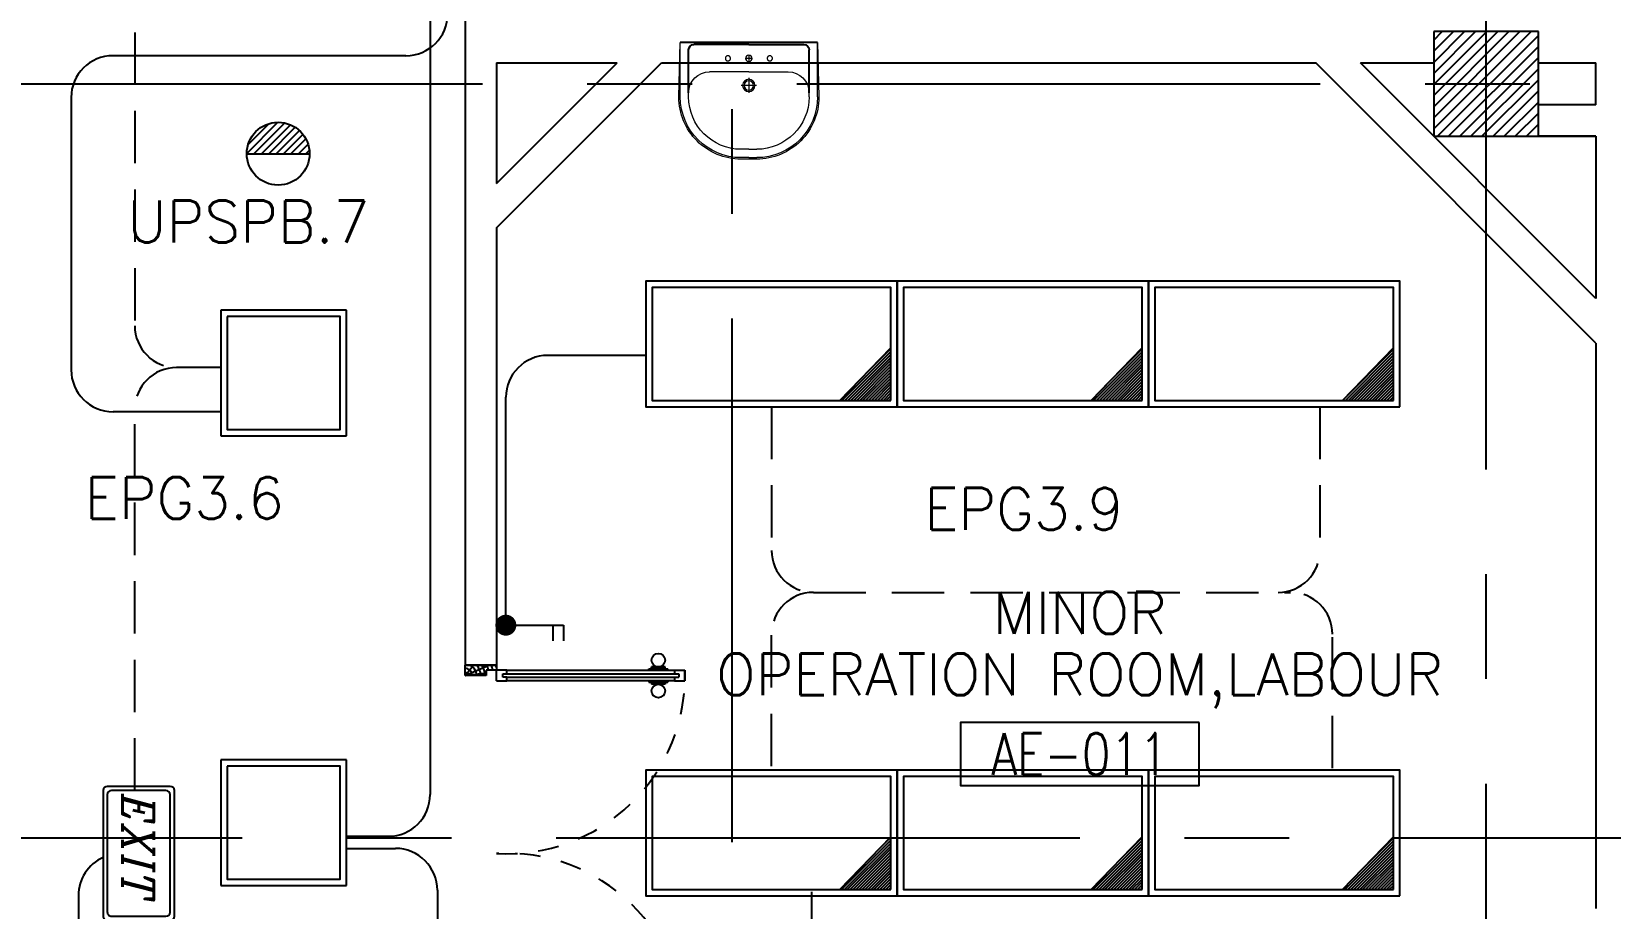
# Model space of a CAD drawing. Extents: x -10 to 91, y -4 to 87.
# Drawn here: x 63.04 to 70.58, y 62.17 to 66.36 of the extents above; entities that cross this region are included whole.
import ezdxf
from ezdxf.enums import TextEntityAlignment as Align

# ---------------------------------------------------------------- set-up
doc = ezdxf.new("R2010")
doc.units = 0
doc.header["$MEASUREMENT"] = 0
for name, pattern in [('CENTERX2', [4, 2.5, -0.5, 0.5, -0.5]), ('DASHED', [0.75, 0.5, -0.25]), ('HIDDEN', [0.375, 0.25, -0.125])]:
    doc.linetypes.add(name, pattern=pattern)
doc.layers.get('0').update_dxf_attribs({"linetype": 'CONTINUOUS'})
for name, color, linetype in [('AXES', 11, 'CENTERX2'), ('COL', 11, 'CONTINUOUS'), ('DOOR', 11, 'CONTINUOUS'), ('E-CLINE', 2, 'CONTINUOUS'), ('E-HLINE', 2, 'HIDDEN'), ('E-LITE', 4, 'CONTINUOUS'), ('E-SWITCH', 4, 'CONTINUOUS'), ('E-TRXT', 4, 'CONTINUOUS'), ('EL-LITE', 4, 'CONTINUOUS'), ('FIX', 11, 'CONTINUOUS'), ('HAT', 11, 'CONTINUOUS'), ('RM-BOX', 11, 'CONTINUOUS'), ('RM-NAME', 11, 'CONTINUOUS'), ('RM-NO', 11, 'CONTINUOUS'), ('WALL', 11, 'CONTINUOUS')]:
    doc.layers.add(name, color=color, linetype=linetype)
doc.styles.add('ITALICC', font='italicc')
doc.styles.add('ROMANS', font='ROMANS.shx', dxfattribs={"width": 0.6})

# ---------------------------------------------------------------- blocks, each defined once
blk = doc.blocks.new('*X42')
at = {"color": 0}
for p, q in [((80579.2, 62335.9), (81044.4, 62801)), ((80579.2, 62388.9), (80991.3, 62801)), ((80579.2, 62441.9), (80938.3, 62801)), ((80579.2, 62495), (80885.3, 62801)), ((80579.2, 62548), (80832.2, 62801)), ((80579.2, 62601), (80779.2, 62801)), ((80579.2, 62654.1), (80726.2, 62801)), ((80579.2, 62707.1), (80673.1, 62801)), ((80579.2, 62760.1), (80620.1, 62801)), ((80597.4, 62301), (81079.2, 62782.8)), ((80650.4, 62301), (81079.2, 62729.8)), ((80703.5, 62301), (81079.2, 62676.8)), ((80756.5, 62301), (81079.2, 62623.7)), ((80809.5, 62301), (81079.2, 62570.7)), ((80862.6, 62301), (81079.2, 62517.7)), ((80915.6, 62301), (81079.2, 62464.6)), ((80968.6, 62301), (81079.2, 62411.6)), ((81021.7, 62301), (81079.2, 62358.6)), ((81074.7, 62301), (81079.2, 62305.5))]:
    blk.add_line(p, q, dxfattribs=at)
blk = doc.blocks.new('RM1')
at = {"layer": 'RM-BOX'}
blk.add_lwpolyline([(569.9, -200), (-569.9, -200), (-569.9, -500), (569.9, -500)], close=True, dxfattribs=at)
at = {"layer": 'RM-NAME', "style": 'ROMANS'}
for tag, p in [('ROOMNAME1', (0, 323.8)), ('ROOMNAME2', (0, 0))]:
    blk.add_attdef(tag, text='', height=200, dxfattribs=at).set_placement(p, align=Align.MIDDLE)
at = {"layer": 'RM-NO', "style": 'ROMANS', "width": 0.8}
blk.add_attdef('ROOMNO', text='', height=200, dxfattribs=at).set_placement((0, -350), align=Align.MIDDLE)
blk = doc.blocks.new('A$C272A55A0')
at = {"layer": 'DOOR', "color": 0, "linetype": 'ByBlock'}
for p, q in [((0, 900.4), (0, 1050.4)), ((50, 1050.4), (0, 1050.4)), ((50, 950.4), (50, 1050.4)), ((1750, 950.4), (1750, 1050.4)), ((1750, 1050.4), (1800, 1050.4)), ((1800, 1050.4), (1800, 900.4)), ((25, 950.4), (50, 950.4)), ((25, 900.4), (25, 950.4)), ((1775, 950.4), (1750, 950.4)), ((1775, 900.4), (1775, 950.4)), ((0, 900.4), (25, 900.4)), ((75, 900.4), (25, 900.4)), ((25, 850.4), (25, 900.4)), ((42, 850.4), (25, 850.4)), ((58, 870.4), (42, 870.4)), ((42, 870.4), (42, 850.4)), ((58, 850.4), (58, 870.4)), ((75, 850.4), (58, 850.4)), ((75, 900.4), (75, 850.4)), ((1725, 900.4), (1775, 900.4)), ((1725, 900.4), (1725, 850.4)), ((1725, 850.4), (1742, 850.4)), ((1742, 870.4), (1758, 870.4)), ((1742, 850.4), (1742, 870.4)), ((1758, 870.4), (1758, 850.4)), ((1758, 850.4), (1775, 850.4)), ((1800, 900.4), (1775, 900.4)), ((1775, 850.4), (1775, 900.4)), ((1717.8, 160.1), (1708.8, 160.1)), ((1708.8, 95.3), (1708.8, 160.1)), ((1725, 172.7), (1717.8, 172.7)), ((1717.8, 172.7), (1717.8, 82.7)), ((1717.8, 95.3), (1717.8, 160.1)), ((1775, 172.7), (1782.2, 172.7)), ((1782.2, 172.7), (1782.2, 82.7)), ((1782.2, 160.1), (1791.2, 160.1)), ((1782.2, 95.3), (1782.2, 160.1)), ((1791.2, 95.3), (1791.2, 160.1)), ((1717.8, 95.3), (1708.8, 95.3)), ((1725, 82.7), (1717.8, 82.7)), ((1775, 82.7), (1782.2, 82.7)), ((1782.2, 95.3), (1791.2, 95.3)), ((25, 50.4), (42, 50.4)), ((25, 50.4), (25, 0.4)), ((25, 0.4), (75, 0.4)), ((75, 0.4), (25, 0.4)), ((42, 50.4), (42, 30.4)), ((42, 30.4), (58, 30.4)), ((58, 50.4), (75, 50.4)), ((58, 50.4), (58, 30.4)), ((75, 50.4), (75, 0.4)), ((1742, 50.4), (1725, 50.4)), ((1725, 50.4), (1725, 0.4)), ((1775, 0.4), (1725, 0.4)), ((1725, 0.4), (1775, 0.4)), ((1742, 50.4), (1742, 30.4)), ((1758, 30.4), (1742, 30.4)), ((1775, 50.4), (1758, 50.4)), ((1758, 50.4), (1758, 30.4)), ((1775, 50.4), (1775, 0.4))]:
    blk.add_line(p, q, dxfattribs=at)
at = {"layer": 'DOOR', "color": 9, "linetype": 'ByBlock'}
for p, q in [((50, 1050.4), (0, 1010.2)), ((50, 1050.4), (0, 936.6)), ((50, 1050.4), (36.6, 950.4)), ((1750, 1050.4), (1800, 1010.2)), ((1750, 1050.4), (1800, 936.6)), ((1750, 1050.4), (1763.4, 950.4))]:
    blk.add_line(p, q, dxfattribs=at)
at = {"layer": 'DOOR', "linetype": 'ByBlock'}
for p, q in [((25, 850.4), (25, 50.4)), ((42, 850.4), (42, 50.4)), ((58, 850.4), (58, 50.4)), ((75, 50.4), (75, 850.4)), ((1725, 50.4), (1725, 850.4)), ((1742, 850.4), (1742, 50.4)), ((1758, 850.4), (1758, 50.4)), ((1775, 850.4), (1775, 50.4))]:
    blk.add_line(p, q, dxfattribs=at)
at = {"layer": 'DOOR', "color": 0, "linetype": 'ByBlock'}
for centre in [(1676.5, 127.7), (1823.5, 127.7)]:
    blk.add_circle(centre, 32.4, dxfattribs=at)
at = {"layer": 'DOOR', "color": 9, "linetype": 'ByBlock'}
for centre, radius, start, end in [((50, 1050.4), 54.4, 203.20738, 270), ((50, 1050.4), 74.4, 227.77643, 270), ((50, 1050.4), 34.4, 180, 270), ((50, 1050.4), 14.4, 180, 270), ((1750, 1050.4), 14.4, 270, 0), ((1750, 1050.4), 34.4, 270, 0), ((1750, 1050.4), 54.4, 270, 336.79262), ((1750, 1050.4), 74.4, 270, 312.22357), ((50, 1050.4), 94.4, 238.01819, 270), ((50, 1050.4), 114.4, 244.08384, 257.37743), ((50, 1050.4), 134.4, 248.15985, 259.28002), ((1750, 1050.4), 94.4, 270, 301.98181), ((1750, 1050.4), 114.4, 282.62257, 295.91616), ((1750, 1050.4), 134.4, 280.71998, 291.84015), ((50, 1050.4), 154.4, 251.10529, 256.28577), ((1750, 1050.4), 154.4, 283.71423, 288.89471)]:
    blk.add_arc(centre, radius, start, end, dxfattribs=at)
at = {"layer": 'DOOR', "linetype": 'HIDDEN', "ltscale": 0.5}
for centre, start, end in [((50, 851.4), 268.31738, 3.29648), ((1750, 851.4), 176.70352, 271.68262)]:
    blk.add_arc(centre, 851.4, start, end, dxfattribs=at)
at = {"layer": 'WALL', "linetype": 'ByBlock'}
blk.add_line((1800, 900.4), (1800, 1050.4), dxfattribs=at)
blk = doc.blocks.new('LAV1')
at = {"layer": 'FIX', "linetype": 'ByBlock'}
blk.add_line((-327.5, -25), (327.5, -25), dxfattribs=at)
at = {"layer": 'FIX', "linetype": 'Continuous', "lineweight": 20}
for p, q in [((-327.5, -285), (-327.5, -25)), ((327.5, -285), (327.5, -25)), ((0, -165), (-187.5, -165)), ((0, -165), (187.5, -165)), ((-287.5, -285), (-287.5, -265)), ((287.5, -285), (287.5, -265)), ((0, -535), (-37.5, -535)), ((0, -575), (-37.5, -575)), ((0, -535), (37.5, -535)), ((0, -575), (37.5, -575))]:
    blk.add_line(p, q, dxfattribs=at)
at = {"layer": 'FIX', "linetype": 'ByBlock', "ltscale": 0.3}
for p, q in [((-287.5, -265), (-287.5, -60)), ((0, -35), (-262.5, -35)), ((0, -35), (262.5, -35)), ((287.5, -265), (287.5, -60))]:
    blk.add_line(p, q, dxfattribs=at)
at = {"layer": 'FIX', "lineweight": 20}
for p, q in [((-15.6, -100.9), (15.5, -100.9)), ((0, -85.4), (0, -116.5))]:
    blk.add_line(p, q, dxfattribs=at)
at = {"layer": 'FIX', "linetype": 'DASHED', "lineweight": 20, "ltscale": 0.04}
for p, q in [((0, -193.9), (0, -266.1)), ((-35.7, -230.5), (36.6, -230.5))]:
    blk.add_line(p, q, dxfattribs=at)
at = {"layer": 'FIX', "linetype": 'Continuous', "lineweight": 20}
blk.add_lwpolyline([(294.8, -25), (0, -25), (-327.5, -25), (-334.5, -285, 0.414214), (-37.5, -582), (0, -582), (37.5, -582, 0.414214), (334.5, -285), (327.5, -25), (0, -25)], format="xyb", dxfattribs=at)
at = {"layer": 'FIX', "linetype": 'HIDDEN', "lineweight": 20, "ltscale": 0.05}
for centre in [(-100, -100.9), (100, -100.9)]:
    blk.add_circle(centre, 12.4, dxfattribs=at)
at = {"layer": 'FIX', "lineweight": 20}
for centre, radius in [((0, -100.9), 15.5), ((0.5, -230), 29.5), ((0.5, -230), 22.5)]:
    blk.add_circle(centre, radius, dxfattribs=at)
at = {"layer": 'FIX', "linetype": 'ByBlock', "ltscale": 0.3}
for centre, start, end in [((-262.5, -60), 90, 180), ((262.5, -60), 0, 90)]:
    blk.add_arc(centre, 25, start, end, dxfattribs=at)
at = {"layer": 'FIX', "linetype": 'Continuous', "lineweight": 20}
for centre, radius, start, end in [((-187.5, -265), 100, 90, 180), ((187.5, -265), 100, 0, 90), ((-37.5, -285), 290, 180, 270), ((-37.5, -285), 250, 180, 270), ((37.5, -285), 290, 270, 0), ((37.5, -285), 250, 270, 0)]:
    blk.add_arc(centre, radius, start, end, dxfattribs=at)
blk = doc.blocks.new('L44OP')
at = {"layer": 'E-LITE'}
h = blk.add_hatch(dxfattribs=at)
h.set_pattern_fill('ANSI31', color=8, scale=0.08, style=0)
h.set_pattern_definition([(45, (-219618.539252, -21540.879964), (-0.00707106781187, 0.00707106781187), [])])
h.paths.add_polyline_path([(-0.3258, 0.27), (-0.57, 0.27), (-0.57, 0.0185)])
at = {"layer": 'E-LITE', "color": 8}
blk.add_line((-0.3258, 0.27), (-0.57, 0.0185), dxfattribs=at)
at = {"layer": 'E-LITE'}
blk.add_lwpolyline([(-0.6, 0.3), (-0.6, -0.3), (0.6, -0.3), (0.6, 0.3)], close=True, dxfattribs=at)
at = {"layer": 'E-LITE', "color": 8}
blk.add_lwpolyline([(-0.57, 0.27), (-0.57, -0.27), (0.57, -0.27), (0.57, 0.27)], close=True, dxfattribs=at)
blk = doc.blocks.new('L42')
at = {"layer": 'E-LITE'}
for p, q in [((0.3, 0.3), (-0.3, 0.3)), ((-0.3, 0.3), (-0.3, -0.3)), ((0.3, -0.3), (0.3, 0.3)), ((-0.3, -0.3), (0.3, -0.3))]:
    blk.add_line(p, q, dxfattribs=at)
at = {"layer": 'E-LITE', "color": 8}
blk.add_lwpolyline([(-0.27, 0.27), (-0.27, -0.27), (0.27, -0.27), (0.27, 0.27)], close=True, dxfattribs=at)
blk = doc.blocks.new('2G1W')
for p, q in [((0, 0), (0.55, 0)), ((0.45, 0), (0.45, -0.15)), ((0.55, 0), (0.55, -0.15))]:
    blk.add_line(p, q)
at = {"const_width": 0.1}
blk.add_lwpolyline([(-0.05, 0, 1), (0.05, 0, 1)], format="xyb", close=True, dxfattribs=at)
blk = doc.blocks.new('EXIT')
at = {"layer": 'E-LITE', "color": 4}
for p, q in [((0.3, 0.17), (-0.3, 0.17)), ((-0.32, 0.15), (-0.32, -0.15)), ((0.32, -0.15), (0.32, 0.15)), ((-0.3, -0.17), (0.3, -0.17))]:
    blk.add_line(p, q, dxfattribs=at)
at = {"layer": 'E-LITE', "color": 8}
for p, q in [((-0.3, 0.13), (-0.3, -0.13)), ((0.28, 0.15), (-0.28, 0.15)), ((0.3, -0.13), (0.3, 0.13)), ((-0.28, -0.15), (0.28, -0.15))]:
    blk.add_line(p, q, dxfattribs=at)
at = {"layer": 'E-LITE', "color": 4}
for centre, start, end in [((-0.3, 0.15), 90, 180), ((0.3, 0.15), 360, 90), ((-0.3, -0.15), 180, 270), ((0.3, -0.15), 270, 0)]:
    blk.add_arc(centre, 0.02, start, end, dxfattribs=at)
at = {"layer": 'E-LITE', "color": 8}
for centre, start, end in [((-0.28, 0.13), 90, 180), ((0.28, 0.13), 0, 90), ((-0.28, -0.13), 180, 270), ((0.28, -0.13), 270, 0)]:
    blk.add_arc(centre, 0.02, start, end, dxfattribs=at)
at = {"layer": 'E-LITE', "color": 5, "style": 'ITALICC'}
blk.add_text('EXIT', height=0.15, dxfattribs=at).set_placement((-0.284, -0.0783))
blk = doc.blocks.new('EL')
at = {"layer": 'EL-LITE'}
h = blk.add_hatch(dxfattribs=at)
h.set_pattern_fill('ANSI31', color=4, scale=0.2, style=0)
h.set_pattern_definition([(45, (587.071197, 567.777136), (-0.0176776695, 0.0176776695), [])])
h.paths.add_polyline_path([(0.15, 0, 1), (-0.15, 0)])
at = {"layer": 'EL-LITE', "color": 4}
blk.add_line((-0.15, 0), (0.15, 0), dxfattribs=at)
blk.add_circle((0, 0), 0.15, dxfattribs=at)

msp = doc.modelspace()

# ---------------------------------------------------------------- linework, layer by layer
at = {"layer": 'AXES'}
for p, q in [((69.9839, -3.736), (69.9839, 86.0986)), ((66.3839, 14.4854), (66.3839, 73.0554)), ((2.6925, 66.1054), (90.1058, 66.1054)), ((13.5439, 62.5054), (71.7839, 62.5054))]:
    msp.add_line(p, q, dxfattribs=at)
at = {"layer": 'COL'}
for p, q in [((69.7339, 66.3554), (69.7339, 65.8554)), ((70.2339, 66.3554), (69.7339, 66.3554)), ((70.2339, 65.8554), (70.2339, 66.3554)), ((69.7339, 65.8554), (70.2339, 65.8554))]:
    msp.add_line(p, q, dxfattribs=at)
at = {"layer": 'E-CLINE', "color": 4}
for p, q in [((64.5429, 62.4547), (64.7763, 62.4547)), ((64.9763, 62.2547), (64.9763, 60.2541))]:
    msp.add_line(p, q, dxfattribs=at)
msp.add_arc((64.7763, 62.2547), 0.2, 0, 90, dxfattribs=at)
at = {"layer": 'E-HLINE', "color": 4}
for p, q in [((63.5314, 68.6013), (63.5314, 64.951)), ((63.9429, 64.751), (63.7314, 64.751)), ((63.5314, 62.7309), (63.5314, 64.551)), ((66.5722, 64.564), (66.5722, 63.8776)), ((69.191, 64.564), (69.191, 63.8776)), ((66.7722, 63.6776), (69.0504, 63.6776)), ((66.5722, 62.848), (66.5722, 63.4776)), ((69.2504, 62.8385), (69.2504, 63.4776)), ((63.2625, 62.2294), (63.2625, 58.0237)), ((66.7631, 62.248), (66.7631, 60.471))]:
    msp.add_line(p, q, dxfattribs=at)
for centre, start, end in [((63.7314, 64.951), 180, 270), ((63.7314, 64.551), 90, 180), ((66.7722, 63.8776), 180, 270), ((68.991, 63.8776), 270, 0), ((66.7722, 63.4776), 90, 180), ((69.0504, 63.4776), 0, 90), ((63.4625, 62.2294), 114.19466, 180)]:
    msp.add_arc(centre, 0.2, start, end, dxfattribs=at)
at = {"layer": 'E-SWITCH', "color": 4}
for p, q in [((64.942, 66.6151), (64.942, 62.7127)), ((64.8261, 66.2402), (63.4276, 66.2402)), ((63.2276, 66.0402), (63.2276, 64.7401)), ((65.9722, 64.8089), (65.5034, 64.8089)), ((63.9429, 64.5401), (63.4276, 64.5401)), ((65.3034, 63.5208), (65.3034, 64.6089)), ((64.5429, 62.5127), (64.742, 62.5127))]:
    msp.add_line(p, q, dxfattribs=at)
for centre, start, end in [((64.8261, 66.4402), 270, 0), ((63.4276, 66.0402), 90, 180), ((65.5034, 64.6089), 90, 180), ((63.4276, 64.7401), 180, 270), ((64.742, 62.7127), 270, 0)]:
    msp.add_arc(centre, 0.2, start, end, dxfattribs=at)
at = {"layer": 'WALL'}
for p, q in [((65.1089, 66.5063), (65.1089, 63.3304)), ((65.2589, 65.4176), (66.0468, 66.2054)), ((65.2589, 66.2054), (65.8347, 66.2054)), ((65.2589, 66.2054), (65.2589, 65.6297)), ((65.2589, 65.6297), (65.8347, 66.2054)), ((66.0468, 66.2054), (69.1718, 66.2054)), ((70.5089, 64.8683), (69.1718, 66.2054)), ((70.5089, 65.0804), (69.3839, 66.2054)), ((69.3839, 66.2054), (69.7339, 66.2054)), ((70.2339, 66.2054), (70.5089, 66.2054)), ((70.5089, 66.0054), (70.5089, 66.2054)), ((70.5089, 66.0054), (70.2339, 66.0054)), ((70.2339, 65.8554), (70.5089, 65.8554)), ((70.5089, 65.8554), (70.2339, 65.8554)), ((70.2339, 65.8554), (70.5089, 65.8554)), ((70.5089, 65.8554), (70.2339, 65.8554)), ((70.5089, 65.8554), (70.5089, 65.0804)), ((65.2589, 65.4176), (65.2589, 63.3304)), ((70.5089, 64.8683), (70.5089, 62.1683)), ((65.2589, 63.3304), (65.1089, 63.3304))]:
    msp.add_line(p, q, dxfattribs=at)

# ---------------------------------------------------------------- block references
at = {"layer": 'DOOR', "color": 0, "xscale": 0.0009999999892897904, "yscale": 0.0009999999892897904, "zscale": 0.001, "rotation": 90}
msp.add_blockref('A$C272A55A0', (66.1593, 61.5304), dxfattribs=at)
at = {"layer": 'E-LITE'}
msp.add_blockref('EL', (64.2161, 65.7724), dxfattribs=at)
at = {"layer": 'E-LITE', "color": 4}
for name, p, rotation in [('L44OP', (66.5722, 64.864), 180), ('L44OP', (67.7722, 64.864), 180), ('L44OP', (68.9722, 64.864), 180), ('L44OP', (66.5722, 62.5282), 180), ('L44OP', (67.7722, 62.5282), 180), ('L44OP', (68.9722, 62.5282), 180), ('EXIT', (63.5505, 62.4309), 270)]:
    msp.add_blockref(name, p, dxfattribs=dict(at, rotation=rotation))
for p in [(64.2429, 64.7246), (64.2429, 62.5775)]:
    msp.add_blockref('L42', p, dxfattribs=at)
at = {"layer": 'E-SWITCH', "color": 4, "xscale": 0.5, "yscale": 0.5, "zscale": 0.5}
msp.add_blockref('2G1W', (65.3034, 63.5208), dxfattribs=at)
at = {"layer": 'HAT', "xscale": 0.001000000047497451, "yscale": 0.0009999999892897904, "zscale": 0.001}
msp.add_blockref('*X42', (-10.8453, 3.5544), dxfattribs=at)
msp.add_blockref('RM1', (68.0436, 63.2555), dxfattribs=at).add_auto_attribs({'ROOMNO': 'AE-011', 'ROOMNAME2': 'OPERATION ROOM,LABOUR', 'ROOMNAME1': 'MINOR'})
at = {"layer": 'WALL', "xscale": -0.001000000047497451, "yscale": 0.0009999999892897904, "zscale": 0.001}
msp.add_blockref('LAV1', (66.4639, 66.3284), dxfattribs=at)

# ---------------------------------------------------------------- texts
at = {"layer": 'E-TRXT', "color": 4, "style": 'ROMANS'}
for s, p in [('UPSPB.7', (63.4953, 65.3481)), ('EPG3.6', (63.2926, 64.028)), ('EPG3.9', (67.3017, 63.9768))]:
    msp.add_text(s, height=0.2, dxfattribs=at).set_placement(p)

doc.saveas('drawing.dxf')
